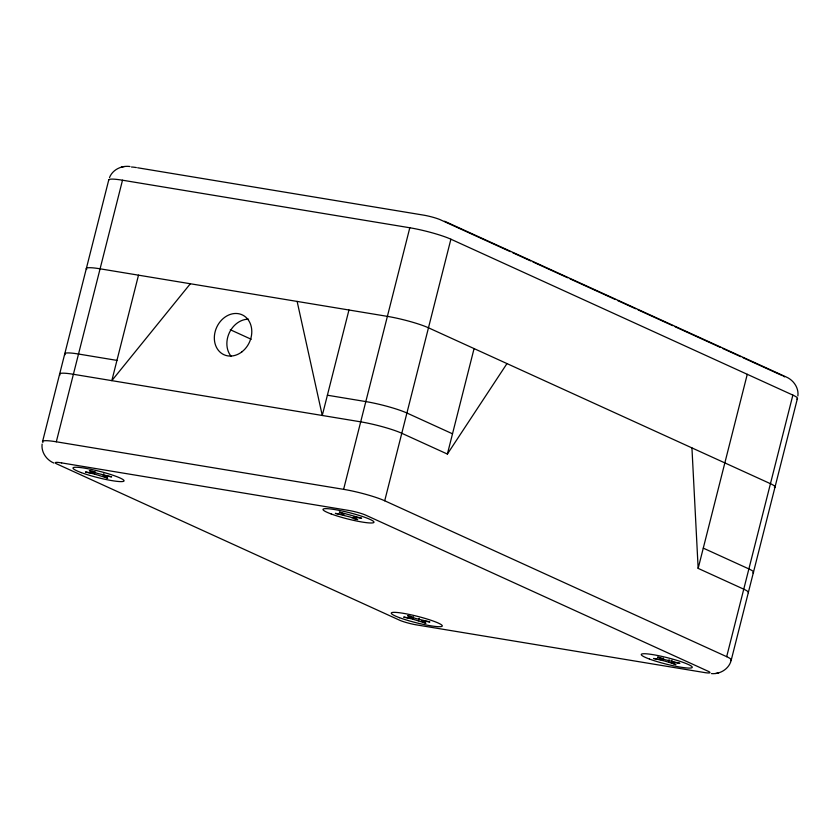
<?xml version="1.0" encoding="UTF-8"?>
<svg xmlns="http://www.w3.org/2000/svg" width="840" height="840" viewBox="0 0 840 840"><rect width="100%" height="100%" fill="white"/><g stroke="black" fill="none" stroke-linecap="round" stroke-linejoin="round"><path stroke-width="1.26" d="M42.116 444.056C41.055 452.204 46.526 459.963 53.876 463.06M797.885 395.945C798.945 387.796 793.475 380.037 786.125 376.94L444.591 221.235M42.62 441.336L108.801 179.75M42.945 442.439A30.702 3.791 14.2 0 1 56.312 441.788L122.504 180.212L409.805 227.766A30.702 3.791 14.2 0 1 450.891 239.201L792.865 395.094A30.702 3.791 14.2 0 1 796.782 399.021M138.506 275.163L111.825 380.646L190.344 283.752M103.782 473.718L103.173 476.133L104.486 475.681L111.668 476.868L96.789 473.214L92.222 471.135L89.345 470.663L93.902 472.742L92.61 473.193L85.428 471.996L94.427 474.023L95.046 471.608M348.957 310.002L322.266 415.475L297.129 301.423M56.312 441.788L343.613 489.342L409.805 227.766M730.601 660.607A30.702 3.791 14.2 0 0 726.674 656.68L384.709 500.777L450.891 239.201M60.029 374.934A30.702 3.791 14.2 0 1 73.395 374.283L360.696 421.838A30.702 3.791 14.2 0 1 401.782 433.272L447.384 454.062L474.075 348.579M412.671 619.111L425.975 623.301L421.418 621.222L422.73 620.771L429.912 621.968L415.034 618.313L410.466 616.224L407.589 615.751L412.146 617.831L410.855 618.282L403.673 617.085L412.671 619.111L413.291 616.697M418.551 620.739L419.16 618.335M671.99 660.177L671.38 662.592L672.693 662.151L679.875 663.337L664.997 659.683L660.419 657.605L657.552 657.122L662.109 659.2L660.807 659.652L653.625 658.466L662.634 660.481L663.243 658.077M671.38 662.592L675.938 664.671L668.504 662.12L669.113 659.704M748.272 592.746A30.702 3.791 14.2 0 0 743.757 589.176L698.155 568.386L747.264 374.315M726.674 656.68L792.865 395.094M797.38 398.664L731.199 660.25C729.141 668.924 720.058 674.404 711.438 673.606M109.505 177.587C112.602 169.543 121.716 165.333 129.969 166.52M447.384 454.062L506.982 363.584M124.331 166.52L121.422 167.097M715.67 673.481L718.578 672.903M136.364 167.57L134.568 167.297A13.115 1.617 14.2 0 0 131.46 167.024M137.655 167.779L424.673 215.313A13.115 1.617 14.2 0 1 439.793 219.513L510.332 251.643M116.949 360.392L78.519 354.029A30.702 3.791 14.2 0 0 65.153 354.68M327.39 395.22L365.82 401.583A30.702 3.791 14.2 0 1 406.917 413.018L452.508 433.808M94.427 474.023L107.73 478.212L103.173 476.133M662.634 660.481L668.504 662.12M512.715 252.725L530.618 260.894M533.012 261.975L567.62 277.756M570.014 278.849L615.363 299.523M617.757 300.615L635.659 308.774M638.043 309.866L672.662 325.647M675.045 326.739L720.405 347.413M722.788 348.506L740.691 356.664M743.085 357.756L782.471 375.711M230.297 329.731L251.213 339.266M703.279 548.131L748.881 568.922A30.702 3.791 14.2 0 1 752.798 572.849M691.94 447.909L698.155 568.386M343.613 489.342A30.702 3.791 14.2 0 1 384.709 500.777M231.189 356.381A21.924 17.997 -65.5 0 1 229.32 332.808A21.924 17.997 -65.5 0 1 248.546 319.19M86.709 269.451A30.702 3.791 14.2 0 1 100.086 268.81L387.377 316.365A30.702 3.791 14.2 0 1 428.474 327.8L770.448 483.693A30.702 3.791 14.2 0 1 774.365 487.62M108.717 180.243A30.702 3.791 14.2 0 1 122.504 180.212M783.542 376.226A13.115 1.617 14.2 0 1 784.529 376.897M343.865 514.111L342.562 514.563L335.381 513.377L350.259 517.031L354.816 519.11L357.693 519.582L353.136 517.503L354.449 517.062L361.631 518.249L339.308 512.033L343.865 514.111M61.635 462.903L59.84 462.62A13.115 1.617 14.2 0 0 56.459 463.774L400.207 620.487A13.115 1.617 14.2 0 0 415.328 624.687L705.432 672.703A13.115 1.617 14.2 0 0 708.803 671.559L365.054 514.846A13.115 1.617 14.2 0 0 349.933 510.647L61.635 462.903M649.467 659.064A26.313 3.255 14.2 0 0 691.646 667.832A26.313 3.255 14.2 0 0 659.106 655.799A26.313 3.255 14.2 0 0 649.467 659.064M399.514 617.694A26.313 3.255 14.2 0 0 441.693 626.451A26.313 3.255 14.2 0 0 409.132 614.418A26.313 3.255 14.2 0 0 399.514 617.694M331.202 513.975A26.313 3.255 14.2 0 0 373.391 522.732A26.313 3.255 14.2 0 0 340.841 510.709A26.313 3.255 14.2 0 0 331.202 513.975M81.26 472.605A26.313 3.255 14.2 0 0 123.438 481.362A26.313 3.255 14.2 0 0 90.898 469.329A26.313 3.255 14.2 0 0 81.26 472.605M241.983 351.792A21.924 17.997 -65.5 0 0 242.865 315.168A21.924 17.997 -65.5 0 0 214.337 337.365A21.924 17.997 -65.5 0 0 241.983 351.792"/></g></svg>
